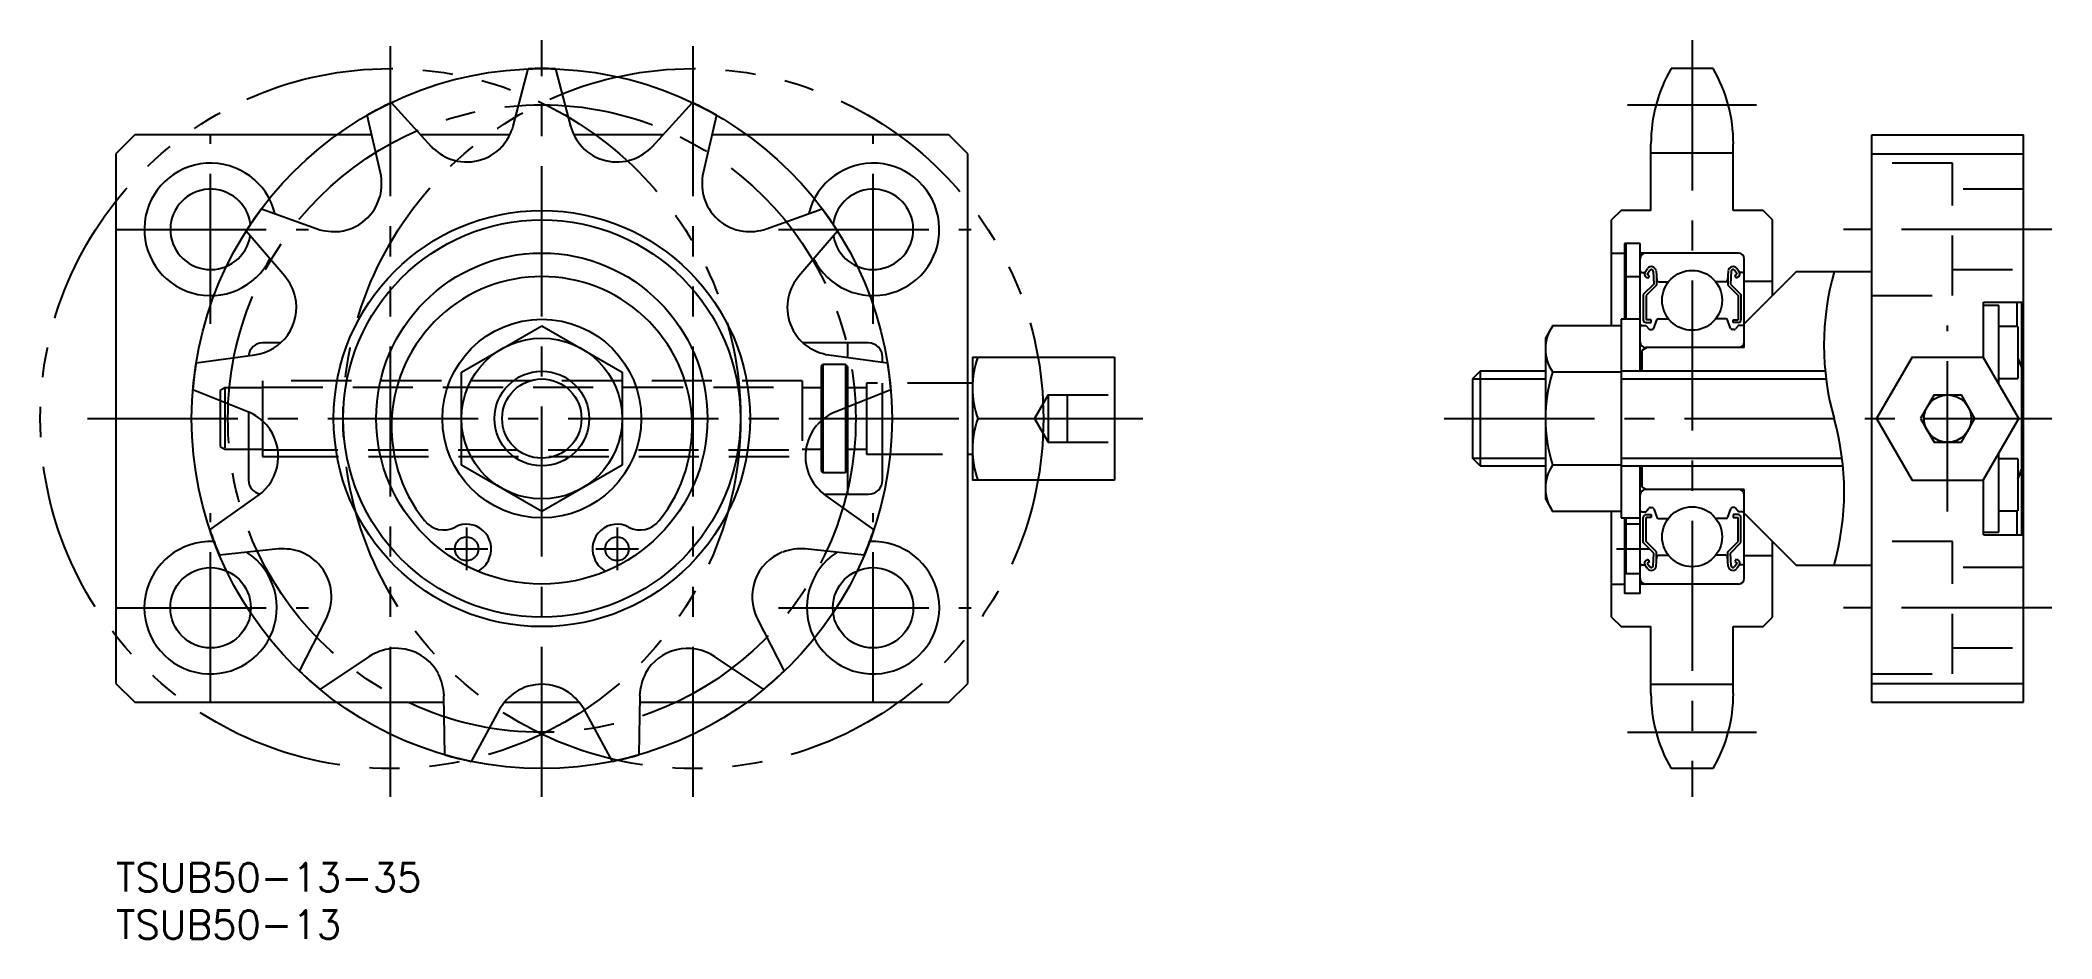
# Model space of a CAD drawing. Extents: x -8 to 205, y -8 to 87.
import ezdxf

# ---------------------------------------------------------------- set-up
doc = ezdxf.new("R2010")
doc.units = 0
doc.header["$LTSCALE"] = 0.5
for name, pattern in [('CENTER', [50.8, 31.75, -6.35, 6.35, -6.35]), ('DASHED', [19.05, 12.7, -6.35]), ('PHANTOM', [63.5, 31.75, -6.35, 6.35, -6.35, 6.35, -6.35])]:
    doc.linetypes.add(name, pattern=pattern)
for name, color, linetype in [('MSM_CENTER', 1, 'CENTER'), ('MSM_CONTINUOUS', 7, 'CONTINUOUS'), ('MSM_DASHED', 4, 'DASHED'), ('MSM_IMAGINARY', 6, 'PHANTOM'), ('MSM_NARROW', 5, 'CONTINUOUS'), ('MSM_PART_NUMBER', 7, 'CONTINUOUS')]:
    doc.layers.add(name, color=color, linetype=linetype)
doc.styles.get("Standard").update_dxf_attribs({"font": 'txt.shx', "height": 3, "bigfont": 'bigfont.shx'})

# ---------------------------------------------------------------- blocks, each defined once
blk = doc.blocks.new('*U35')
at = {"layer": 'MSM_PART_NUMBER'}
blk.add_text('TSUB50-13-35', height=3, dxfattribs=at).set_placement((0, -3))
blk = doc.blocks.new('*U36')
at = {"layer": 'MSM_PART_NUMBER'}
blk.add_text('TSUB50-13', height=3, dxfattribs=at).set_placement((0, -8))

msp = doc.modelspace()

# ---------------------------------------------------------------- linework, layer by layer
at = {"layer": 'MSM_CENTER'}
for p, q in [((45, 7), (45, 87)), ((166.54, 87), (166.54, 7)), ((159.73, 80.17), (173.35, 80.17)), ((10, 57), (10, 77)), ((80, 57), (80, 77)), ((0, 67), (20.35, 67)), ((70, 67), (90.35, 67)), ((204.54, 67), (182.54, 67)), ((193.54, 37.18), (193.54, 56.83)), ((-3, 47), (108.5, 47)), ((140.34, 47), (204.54, 47)), ((10, 17), (10, 37)), ((80, 17), (80, 37)), ((37.05, 35.48), (37.05, 30.98)), ((52.95, 35.48), (52.95, 30.98)), ((34.8, 33.23), (39.3, 33.23)), ((50.7, 33.23), (55.2, 33.23)), ((158.54, 33.23), (162.04, 33.23)), ((0, 27), (20.35, 27)), ((70, 27), (90.35, 27)), ((204.54, 27), (182.54, 27)), ((159.73, 13.83), (173.35, 13.83))]:
    msp.add_line(p, q, dxfattribs=at)
msp.add_circle((45, 47), 33.17, dxfattribs=at)
at = {"layer": 'MSM_CONTINUOUS'}
for p, q in [((41.98, 77.92), (43.56, 83.97)), ((46.44, 83.97), (48.02, 77.92)), ((168.76, 84), (164.32, 84)), ((27.95, 72.97), (26.55, 79.07)), ((29.09, 80.4), (33.31, 75.78)), ((56.69, 75.78), (60.91, 80.4)), ((63.45, 79.07), (62.05, 72.97)), ((2, 77), (0, 75)), ((27.02, 77), (2, 77)), ((41.62, 77), (32.2, 77)), ((57.8, 77), (48.38, 77)), ((88, 77), (62.98, 77)), ((90, 75), (88, 77)), ((185.54, 17), (185.54, 77)), ((185.54, 77), (201.54, 77)), ((201.54, 17), (201.54, 77)), ((0, 75), (0, 19)), ((90, 19), (90, 75)), ((162.19, 69), (162.19, 76.06)), ((162.19, 75.09), (170.89, 75.09)), ((170.89, 69), (170.89, 76.06)), ((185.54, 75), (201.54, 75)), ((15.39, 69.18), (21.27, 67.05)), ((68.73, 67.05), (74.61, 69.18)), ((159.04, 69), (158.04, 68)), ((162.19, 69), (159.04, 69)), ((174.04, 69), (170.89, 69)), ((175.04, 68), (174.04, 69)), ((17.84, 62.07), (13.76, 66.82)), ((76.24, 66.82), (72.16, 62.07)), ((158.04, 56.81), (158.04, 68)), ((175.04, 60), (175.04, 68)), ((158.04, 64.5), (159.39, 64.5)), ((161.04, 65.5), (159.39, 65.5)), ((159.39, 65.5), (159.39, 57.5)), ((159.54, 65.5, -0.5), (159.54, 57.5, -0.5)), ((161.04, 52), (161.04, 65.5)), ((171.44, 64.5), (161.04, 64.5)), ((172.04, 54.5), (172.04, 63.9)), ((161.04, 62), (159.54, 62)), ((161.24, 62.45), (161.54, 62.45)), ((161.54, 62.45), (161.82, 62.85)), ((161.86, 61.86), (161.62, 62.03)), ((161.79, 62.28), (162.07, 62.68)), ((162.03, 62.1), (161.79, 62.28)), ((161.86, 61.86), (162.03, 62.1)), ((162.43, 62.57), (162.48, 61.22)), ((162.73, 62.6), (162.81, 61.63)), ((162.78, 61.97), (162.78, 61.1)), ((170.36, 62.6), (170.27, 61.63)), ((170.3, 61.97), (170.3, 61.1)), ((170.65, 62.57), (170.6, 61.22)), ((171.3, 62.28), (171.01, 62.68)), ((171.05, 62.1), (171.3, 62.28)), ((171.22, 61.86), (171.05, 62.1)), ((171.22, 61.86), (171.47, 62.03)), ((171.54, 62.45), (171.26, 62.85)), ((171.84, 62.45), (171.54, 62.45)), ((177.54, 62.5), (172.04, 57)), ((185.54, 62.5), (177.54, 62.5)), ((162.48, 61.22), (161.38, 60.12)), ((161.38, 60.12), (161.38, 57.45)), ((162.78, 61.1), (161.68, 60)), ((161.68, 60), (161.68, 57.45)), ((163.01, 61.45), (164.04, 61.45)), ((170.07, 61.45), (169.05, 61.45)), ((170.3, 61.1), (171.4, 60)), ((170.6, 61.22), (171.7, 60.12)), ((171.4, 60), (171.4, 57.45)), ((171.7, 60.12), (171.7, 57.45)), ((175.04, 61.5), (172.04, 61.5)), ((161.04, 57.5), (159.04, 57.5)), ((159.04, 57.5), (159.04, 36.5)), ((162.2, 57.45), (161.68, 57.45)), ((162.2, 57.15), (162.2, 57.45)), ((162.48, 56.53), (162.8, 57.42)), ((162.99, 57.55), (164.04, 57.55)), ((170.1, 57.55), (169.05, 57.55)), ((170.61, 56.53), (170.28, 57.42)), ((170.88, 57.45), (171.4, 57.45)), ((170.88, 57.15), (170.88, 57.45)), ((197.34, 53.42), (197.34, 59.3)), ((197.34, 59.3), (201.54, 59.3)), ((197.34, 59), (198.94, 59)), ((198.94, 50.65), (198.94, 59)), ((200.84, 59.3), (200.84, 56.75)), ((201.34, 59.3), (201.34, 34.7)), ((36.5, 51.91), (45, 56.81)), ((45, 56.81), (53.5, 51.91)), ((151.8, 56.81), (151.04, 55.5)), ((151.04, 55.5), (151.04, 38.5)), ((159.04, 56.81), (151.8, 56.81)), ((161.24, 56.85), (161.64, 56.85)), ((161.64, 56.85), (161.96, 56.47)), ((161.68, 57.15), (162.2, 57.15)), ((162.11, 56.4), (162.29, 56.4)), ((170.97, 56.4), (170.8, 56.4)), ((171.4, 57.15), (170.88, 57.15)), ((171.44, 56.85), (171.12, 56.47)), ((171.84, 56.85), (171.44, 56.85)), ((200.94, 56.75), (198.94, 56.75)), ((200.94, 56.75), (200.94, 51.25)), ((8.47, 52.88), (14.67, 53.73)), ((17.4, 55), (15.5, 55)), ((79.5, 55), (72.6, 55)), ((75.33, 53.73), (81.53, 52.88)), ((77.3, 55), (77.3, 53.46)), ((81, 52.95), (81, 53.5)), ((90.5, 53.5), (90.5, 40.5)), ((90.5, 53.5), (105.5, 53.5)), ((105.5, 53.5), (105.5, 40.5)), ((161.74, 54.5), (161.24, 54.21)), ((161.24, 54.21), (161.24, 52)), ((172.04, 54.5), (161.64, 54.5)), ((189.79, 53.5), (186.04, 47)), ((189.79, 53.5), (197.29, 53.5)), ((201.05, 47), (197.29, 53.5)), ((200.95, 53.4), (201.34, 52.39)), ((36.5, 42.09), (36.5, 51.91)), ((53.5, 51.91), (53.5, 42.09)), ((144.15, 52), (143.34, 51.19)), ((143.34, 51.19), (143.34, 42.81)), ((151.04, 52), (144.15, 52)), ((144.15, 52), (144.15, 42)), ((159.04, 51.91), (151.8, 51.91)), ((180.6, 52), (159.04, 52)), ((198.94, 51.25), (200.94, 51.25)), ((13.94, 47.72), (8.12, 50.03)), ((81.88, 50.03), (76.06, 47.72)), ((79.3, 49.02), (79.3, 43.25)), ((81, 40.5), (81, 49.68)), ((90.5, 50.75), (90, 50.75)), ((192.1, 49.5), (190.66, 47)), ((192.1, 49.5), (194.99, 49.5)), ((196.43, 47), (194.99, 49.5)), ((14, 47.7), (14, 40.5)), ((74.7, 46.92), (74.7, 41.3)), ((77.1, 48.14), (77.1, 41.3)), ((77.3, 48.22), (77.3, 39)), ((91.08, 47), (105.5, 47)), ((186.04, 47), (189.79, 40.5)), ((190.66, 47), (192.1, 44.5)), ((194.99, 44.5), (196.43, 47)), ((197.29, 40.5), (201.05, 47)), ((15.5, 46.73), (15.5, 43)), ((74.5, 46.75), (74.5, 41.5)), ((14, 43.75), (15.5, 43.75)), ((15.5, 43), (17.15, 43)), ((72.9, 43.75), (74.5, 43.75)), ((77.3, 43.75), (79.3, 43.75)), ((79.3, 43.25), (81, 43.25)), ((90, 43.25), (90.5, 43.25)), ((144.15, 42), (143.34, 42.81)), ((192.1, 44.5), (194.99, 44.5)), ((198.94, 35), (198.94, 43.35)), ((200.94, 42.75), (198.94, 42.75)), ((200.94, 42.75), (200.94, 37.25)), ((45, 37.19), (36.5, 42.09)), ((53.5, 42.09), (45, 37.19)), ((74.5, 41.5), (74.7, 41.3)), ((74.7, 41.3), (77.1, 41.3)), ((77.1, 41.3), (77.3, 41.5)), ((105.5, 40.5), (90.5, 40.5)), ((144.15, 42), (151.04, 42)), ((159.04, 42.09), (151.8, 42.09)), ((159.04, 42), (182.48, 42)), ((161.04, 28.5), (161.04, 42)), ((161.24, 42), (161.24, 39.79)), ((189.79, 40.5), (197.29, 40.5)), ((197.34, 34.7), (197.34, 40.58)), ((9.92, 35.23), (15.02, 38.86)), ((74.81, 39), (79.5, 39)), ((74.98, 38.86), (80.08, 35.23)), ((151.04, 38.5), (151.8, 37.19)), ((161.24, 39.79), (161.74, 39.5)), ((172.04, 39.5), (161.64, 39.5)), ((172.04, 30.1), (172.04, 39.5)), ((159.04, 37.19), (151.8, 37.19)), ((158.04, 26), (158.04, 37.19)), ((159.04, 36.5), (161.04, 36.5)), ((159.39, 36.5), (159.39, 28.5)), ((159.54, 36.5, -0.5), (159.54, 30.59, -0.5)), ((161.24, 37.15), (161.64, 37.15)), ((161.38, 33.88), (161.38, 36.55)), ((161.64, 37.15), (161.96, 37.53)), ((161.68, 36.85), (162.2, 36.85)), ((161.68, 34), (161.68, 36.55)), ((162.2, 36.55), (161.68, 36.55)), ((162.11, 37.6), (162.29, 37.6)), ((162.2, 36.85), (162.2, 36.55)), ((162.48, 37.47), (162.8, 36.58)), ((162.99, 36.45), (164.04, 36.45)), ((170.1, 36.45), (169.05, 36.45)), ((170.61, 37.47), (170.28, 36.58)), ((170.97, 37.6), (170.8, 37.6)), ((171.4, 36.85), (170.88, 36.85)), ((170.88, 36.85), (170.88, 36.55)), ((170.88, 36.55), (171.4, 36.55)), ((171.44, 37.15), (171.12, 37.53)), ((171.4, 34), (171.4, 36.55)), ((171.84, 37.15), (171.44, 37.15)), ((171.7, 33.88), (171.7, 36.55)), ((172.04, 37), (177.54, 31.5)), ((198.94, 37.25), (200.94, 37.25)), ((200.84, 37.25), (200.84, 34.7)), ((161.04, 35.83), (159.54, 35.83)), ((197.34, 35), (198.94, 35)), ((197.34, 34.7), (201.54, 34.7)), ((17.16, 33.21), (10.94, 32.55)), ((39.44, 32.21), (39.48, 32.32)), ((50.52, 32.32), (50.56, 32.21)), ((79.06, 32.55), (72.84, 33.21)), ((162.48, 32.78), (161.38, 33.88)), ((161.86, 32.14), (161.62, 31.97)), ((162.78, 32.9), (161.68, 34)), ((162.03, 31.9), (161.79, 31.72)), ((161.86, 32.14), (162.03, 31.9)), ((162.43, 31.43), (162.48, 32.78)), ((162.73, 31.4), (162.81, 32.37)), ((162.78, 32.03), (162.78, 32.9)), ((163.01, 32.55), (164.04, 32.55)), ((170.07, 32.55), (169.05, 32.55)), ((170.36, 31.4), (170.27, 32.37)), ((170.3, 32.9), (171.4, 34)), ((170.3, 32.03), (170.3, 32.9)), ((170.6, 32.78), (171.7, 33.88)), ((170.65, 31.43), (170.6, 32.78)), ((171.22, 32.14), (171.05, 31.9)), ((171.05, 31.9), (171.3, 31.72)), ((171.22, 32.14), (171.47, 31.97)), ((175.04, 32.5), (172.04, 32.5)), ((175.04, 26), (175.04, 34)), ((161.04, 30.59), (159.54, 30.59)), ((161.24, 31.55), (161.54, 31.55)), ((161.54, 31.55), (161.82, 31.15)), ((161.79, 31.72), (162.07, 31.32)), ((171.3, 31.72), (171.01, 31.32)), ((171.54, 31.55), (171.26, 31.15)), ((171.84, 31.55), (171.54, 31.55)), ((177.54, 31.5), (185.54, 31.5)), ((158.04, 29.5), (159.39, 29.5)), ((161.04, 28.5), (159.39, 28.5)), ((171.44, 29.5), (161.04, 29.5)), ((19.41, 20.28), (22.23, 25.86)), ((67.77, 25.86), (70.59, 20.28)), ((158.04, 26), (159.04, 25)), ((174.04, 25), (175.04, 26)), ((159.04, 25), (162.19, 25)), ((162.19, 17.94), (162.19, 25)), ((170.89, 25), (174.04, 25)), ((170.89, 17.94), (170.89, 25)), ((26.76, 21.85), (21.56, 18.37)), ((68.44, 18.37), (63.24, 21.85)), ((0, 19), (2, 17)), ((34.76, 11.45), (34.66, 17.7)), ((55.34, 17.7), (55.24, 11.45)), ((88, 17), (90, 19)), ((162.19, 18.91), (170.89, 18.91)), ((185.54, 19), (201.54, 19)), ((2, 17), (34.68, 17)), ((40.54, 16.26), (37.55, 10.76)), ((41.05, 17), (48.95, 17)), ((52.45, 10.76), (49.46, 16.26)), ((55.32, 17), (88, 17)), ((185.54, 17), (201.54, 17)), ((168.76, 10), (164.32, 10))]:
    msp.add_line(p, q, dxfattribs=at)
for centre, radius in [((45, 47), 22), ((45, 47), 21), ((45, 47), 17.5), ((166.54, 59.5), 3.17), ((45, 47), 10.5), ((45, 47), 8.5), ((45, 47), 5), ((193.54, 47), 2.5), ((166.54, 34.5), 3.17), ((37.05, 33.23), 1.25), ((52.95, 33.23), 1.25), ((10, 27), 4.25), ((80, 27), 4.25)]:
    msp.add_circle(centre, radius, dxfattribs=at)
for centre, radius, start, end in [((45, 47), 37, 87.7752, 92.2248), ((178.07, 76.06), 15.88, 150, 180), ((155.02, 76.06), 15.88, 0, 30), ((45, 47), 37, 115.4675, 119.9171), ((45, 47), 37, 60.0829, 64.5325), ((36.48, 79.53), 5.73, 318.8335, 343.6826), ((53.56, 79.55), 5.77, 196.4031, 221.0808), ((37.45, 79.8), 5.77, 224.0954, 248.7731), ((37.06, 79.21), 5.08, 250.4806, 317.2117), ((52.94, 79.21), 5.08, 222.7883, 289.5194), ((52.57, 79.76), 5.73, 291.141, 315.9905), ((10, 67), 7, 13.8385, 333.6561), ((22.34, 71.84), 5.73, 346.5258, 11.3749), ((67.74, 71.84), 5.81, 168.7466, 192.7095), ((80, 67), 7, 206.2487, 166.0674), ((10, 67), 4.25, 7.1401, 350.6815), ((23, 71.83), 5.08, 277.5296, 344.904), ((67, 71.83), 5.08, 194.4528, 261.8271), ((80, 67), 4.25, 189.2526, 172.8599), ((45, 47), 37, 143.1598, 147.6094), ((45, 47), 37, 32.3906, 36.8402), ((23.08, 72.57), 5.81, 251.8235, 275.7863), ((66.93, 72.49), 5.73, 263.4489, 288.298), ((161.64, 63.9), 0.6, 90, 180), ((171.44, 63.9), 0.6, 0, 90), ((13.39, 58.46), 5.73, 14.218, 39.0673), ((45, 46.13), 15.88, 321.3506, 218.6494), ((76.65, 58.44), 5.77, 141.0185, 165.6961), ((161.24, 62.65), 0.2, 180, 270), ((161.79, 62.28), 0.3, 144.9356, 235.0377), ((162.23, 62.56), 0.5, 5.065, 144.9356), ((162.23, 62.57), 0.2, 2.1312, 144.9367), ((170.85, 62.56), 0.5, 35.0644, 174.935), ((170.85, 62.57), 0.2, 35.0633, 177.8688), ((171.3, 62.28), 0.3, 304.9623, 35.0644), ((171.84, 62.65), 0.2, 270, 0), ((13.99, 58.76), 5.08, 277.7725, 12.5963), ((76.01, 58.76), 5.08, 167.4037, 234.1348), ((163.01, 61.65), 0.2, 185.065, 270), ((170.07, 61.65), 0.2, 270, 354.935), ((161.68, 57.45), 0.3, 180, 270), ((162.99, 57.35), 0.2, 90, 159.9703), ((170.1, 57.35), 0.2, 20.0297, 90), ((171.4, 57.45), 0.3, 270, 0), ((155.39, 54.36), 4.34, 145.6158, 214.3842), ((161.24, 56.65), 0.2, 90, 180), ((162.11, 56.6), 0.2, 219.997, 270), ((162.29, 56.6), 0.2, 270, 339.9703), ((170.8, 56.6), 0.2, 200.0297, 270), ((170.97, 56.6), 0.2, 270, 320.003), ((171.84, 56.65), 0.2, 0, 90), ((15.5, 53.5), 1.5, 90, 174.7218), ((76.26, 59.38), 5.73, 235.7566, 260.6057), ((79.5, 53.5), 1.5, 0, 90), ((99.89, 50.25), 9.39, 159.7438, 200.2562), ((161.64, 55.1), 0.6, 180, 270), ((171.44, 55.1), 0.6, 270, 0), ((45, 47), 37, 170.8521, 175.3017), ((45, 47), 37, 4.6983, 9.1479), ((167.28, 47), 16.24, 162.412, 197.588), ((11.68, 42.46), 5.73, 41.9104, 66.7595), ((77.95, 42.97), 5.11, 111.7071, 138.9813), ((99.89, 43.75), 9.39, 159.7438, 200.2562), ((12.07, 43), 5.08, 305.4648, 40.2886), ((77.93, 43), 5.08, 139.7114, 206.4425), ((15.5, 40.5), 1.5, 180, 259.698), ((78.44, 43.44), 5.73, 208.064, 232.9137), ((79.5, 40.5), 1.5, 270, 0), ((155.39, 39.64), 4.34, 145.6158, 214.3842), ((180.59, 49.08), 22.06, 337.3688, 340.2203), ((161.64, 38.9), 0.6, 90, 180), ((171.44, 38.9), 0.6, 0, 90), ((34.63, 37.83), 2.6, 218.6494, 297.7045), ((55.37, 37.83), 2.6, 242.2955, 321.3506), ((161.24, 37.35), 0.2, 180, 270), ((161.68, 36.55), 0.3, 90, 180), ((162.11, 37.4), 0.2, 90, 140.003), ((162.29, 37.4), 0.2, 20.0297, 90), ((162.99, 36.65), 0.2, 200.0297, 270), ((170.1, 36.65), 0.2, 270, 339.9703), ((170.8, 37.4), 0.2, 90, 159.9703), ((170.97, 37.4), 0.2, 39.997, 90), ((171.4, 36.55), 0.3, 0, 90), ((171.84, 37.35), 0.2, 270, 0), ((45, 47), 37, 198.5444, 202.9941), ((37.05, 33.23), 2.6, 339.4114, 117.7045), ((52.95, 33.23), 2.6, 62.2955, 200.5886), ((45, 47), 37, 337.0059, 341.4556), ((10, 27), 7, 87.0315, 56.7611), ((17.61, 27.5), 5.73, 69.6027, 94.4518), ((17.7, 28.16), 5.08, 1.2499, 67.9809), ((37.1, 33.09), 2.5, 297.0551, 339.4114), ((52.9, 33.09), 2.5, 200.5886, 242.9449), ((72.3, 28.16), 5.08, 112.0191, 206.8429), ((72.4, 27.42), 5.81, 85.6696, 109.6327), ((80, 27), 7, 123.2389, 92.9685), ((161.79, 31.72), 0.3, 124.9623, 215.0644), ((163.01, 32.35), 0.2, 90, 174.935), ((170.07, 32.35), 0.2, 5.065, 90), ((171.3, 31.72), 0.3, 324.9356, 55.0377), ((161.24, 31.35), 0.2, 90, 180), ((161.64, 30.1), 0.6, 180, 270), ((162.23, 31.44), 0.5, 215.0644, 354.935), ((162.23, 31.43), 0.2, 215.0633, 357.8688), ((170.85, 31.44), 0.5, 185.065, 324.9356), ((170.85, 31.43), 0.2, 182.1312, 324.9367), ((171.44, 30.1), 0.6, 270, 0), ((171.84, 31.35), 0.2, 0, 90), ((16.98, 28.33), 5.81, 334.9004, 358.8632), ((29.81, 17), 5.73, 97.295, 122.1442), ((29.59, 17.63), 5.08, 28.9422, 95.6732), ((60.41, 17.63), 5.08, 56.234, 151.0579), ((45, 47), 37, 226.2367, 230.6864), ((28.86, 17.44), 5.81, 2.5927, 26.556), ((61.06, 17.46), 5.73, 152.6797, 177.5287), ((45, 47), 37, 309.3136, 313.7633), ((45.49, 13.38), 5.73, 124.9873, 149.8365), ((45, 13.83), 5.08, 55.9914, 123.3655), ((44.45, 13.33), 5.81, 30.285, 54.2481), ((178.07, 17.94), 15.88, 180, 210), ((155.02, 17.94), 15.88, 330, 0), ((45, 47), 37, 253.929, 258.3787), ((45, 47), 37, 281.6213, 286.071)]:
    msp.add_arc(centre, radius, start, end, dxfattribs=at)
at = {"layer": 'MSM_DASHED'}
for p, q in [((194.04, 74), (185.54, 74)), ((194.04, 60), (194.04, 74)), ((201.54, 71.25), (194.04, 71.25)), ((194.04, 62.75), (201.54, 62.75)), ((185.54, 60), (194.04, 60)), ((74.7, 52.7), (74.5, 52.5)), ((74.5, 52.5), (74.5, 46.75)), ((77.1, 52.7), (74.7, 52.7)), ((74.7, 52.7), (74.7, 46.92)), ((77.3, 52.5), (77.1, 52.7)), ((77.1, 52.7), (77.1, 48.14)), ((77.3, 52.5), (77.3, 48.22)), ((11.5, 50.25), (11, 49.96)), ((11, 49.96), (11, 44.04)), ((15.5, 50.25), (11.5, 50.25)), ((11.5, 50.25), (11.5, 43.75)), ((72.5, 51), (15.5, 51)), ((15.5, 51), (15.5, 46.73)), ((15.5, 50.32), (72.5, 50.32)), ((72.5, 51), (72.5, 43)), ((74.5, 50.25), (72.5, 50.25)), ((79.3, 50.25), (77.3, 50.25)), ((90, 50.75), (79.3, 50.75)), ((79.3, 50.75), (79.3, 49.02)), ((81, 49.68), (81, 50.75)), ((98.5, 49.5), (97.06, 47)), ((98.5, 49.5), (105.5, 49.5)), ((98.5, 49.5), (98.5, 44.5)), ((100.5, 49.5), (100.5, 44.5)), ((97.06, 47), (98.5, 44.5)), ((11, 44.04), (11.5, 43.75)), ((11.5, 43.75), (14, 43.75)), ((17.11, 43.68), (72.5, 43.68)), ((17.15, 43), (72.5, 43)), ((72.5, 43.75), (72.9, 43.75)), ((81, 43.25), (90, 43.25)), ((98.5, 44.5), (105.5, 44.5)), ((194.04, 34), (185.54, 34)), ((194.04, 20), (194.04, 34)), ((201.54, 31.25), (194.04, 31.25)), ((194.04, 22.75), (201.54, 22.75)), ((185.54, 20), (194.04, 20))]:
    msp.add_line(p, q, dxfattribs=at)
at = {"layer": 'MSM_IMAGINARY'}
for p, q in [((29, 7), (29, 87)), ((61, 7), (61, 87))]:
    msp.add_line(p, q, dxfattribs=at)
for centre in [(29, 47), (61, 47)]:
    msp.add_circle(centre, 37, dxfattribs=at)
at = {"layer": 'MSM_NARROW'}
for p, q in [((143.34, 51.19), (151.04, 51.19)), ((159.04, 51.19), (180.69, 51.19)), ((15.5, 43.68), (17.11, 43.68)), ((143.34, 42.81), (151.04, 42.81)), ((159.04, 42.81), (182.39, 42.81))]:
    msp.add_line(p, q, dxfattribs=at)
for radius in [37, 4.19]:
    msp.add_circle((45, 47), radius, dxfattribs=at)
for centre, start, end in [((209.03, 54.75), 164.2559, 195.7441), ((154.05, 39.25), 344.2545, 15.7455)]:
    msp.add_arc(centre, 28.56, start, end, dxfattribs=at)

# ---------------------------------------------------------------- block references
at = {"layer": 'MSM_CONTINUOUS'}
for name in ['*U35', '*U36']:
    msp.add_blockref(name, (0, 0), dxfattribs=at)

doc.saveas('drawing.dxf')
